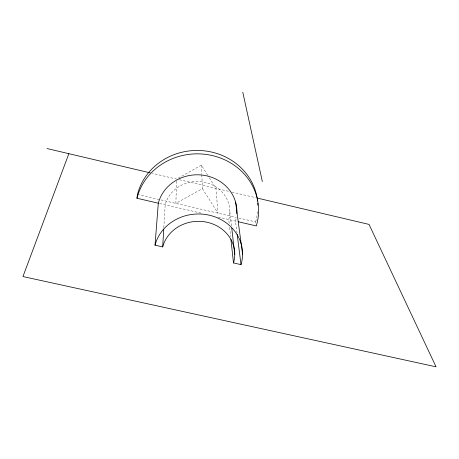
<?xml version="1.0" encoding="UTF-8"?>
<svg xmlns="http://www.w3.org/2000/svg" width="459" height="459" viewBox="0 0 459 459"><rect width="100%" height="100%" fill="white"/><g stroke="black" fill="none" stroke-linecap="round" stroke-linejoin="round"><path stroke-width="0.34" stroke-dasharray="2.29 1.72" d="M176.549 181.219L175.877 203.371L202.419 188.603L201.794 174.397M163.829 227.641L165.183 204.8A32.807 30.317 -1.7 0 1 205.19 182.395A32.807 30.317 -1.7 0 1 228.748 219.545L229.293 224.526M207.732 175.263L201.386 165.16L176.617 179.073L152.285 173.341M137.488 194.45L236.098 217.371M238.881 218.014L255.588 221.898L256.191 225.266M159.686 203.526L202.207 213.389M218.272 217.113L237.578 221.594M179.377 179.721L229.167 191.455M231.95 192.114L255.611 197.686M202.419 188.603L217.996 213.16L215.942 188.339L208.105 175.86M237.01 233.046L235.496 221.112A39.841 36.818 -1.7 0 0 236.425 217.09M229.873 211.714L231.508 225.931M229.603 227.371L230.619 236.614M201.386 165.16L201.765 173.686M257.619 211.565A60.967 56.451 -1.6 0 1 255.588 221.898"/><path stroke-width="0.69" d="M236.821 213.659A39.841 36.818 -1.7 0 0 202.912 175.172A39.841 36.818 -1.7 0 0 158.309 203.211L155.022 245.175L162.687 246.908L163.748 229.064M158.309 203.211L136.96 198.254L137.488 194.45A60.967 56.451 -1.6 0 1 198.862 150.472A60.967 56.451 -1.6 0 1 257.051 197.548M68.856 153.685L22.95 276.559L436.05 366.827L369.036 224.411L257 198.013M162.687 246.908A36.554 33.151 -1.9 0 1 207.279 222.299A36.554 33.151 -1.9 0 1 233.493 262.938L241.004 264.636L237.188 234.446M238.273 221.754L256.311 225.937A61.615 56.95 -1.7 0 0 212.236 155.549A61.615 56.95 -1.7 0 0 136.96 198.254M47.042 148.544L150.196 172.848M242.765 92.173L262.336 181.517M235.576 202.069L242.582 254.252M231.749 228.066L234.767 254.378M230.929 239.46L233.493 262.938M155.022 245.175A44.385 40.26 -1.9 0 1 209.206 215.173A44.385 40.26 -1.9 0 1 241.004 264.636M257.281 198.948A60.967 56.451 -1.6 0 1 257.551 201.059M257.734 203.171A60.967 56.451 -1.6 0 1 257.832 205.282"/></g></svg>
